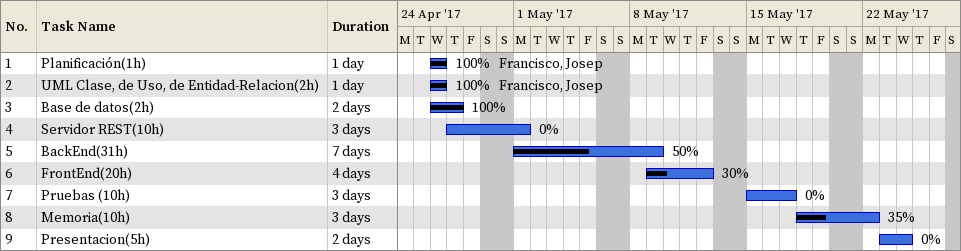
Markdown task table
| ID | Task | Duration | Start | Finish | Resources | % complete |
|---|---|---|---|---|---|---|
| 1 | Planificación(1h) | 1d | 2017-04-26 | 2017-04-26 | Francisco, Josep | 100 |
| 2 | UML Clase, de Uso, de Entidad-Relacion(2h) | 1d | 2017-04-26 | 2017-04-26 | Francisco, Josep | 100 |
| 3 | Base de datos(2h) | 2d | 2017-04-26 | 2017-04-27 |  | 100 |
| 4 | Servidor REST(10h) | 3d | 2017-04-27 | 2017-05-01 |  | 0 |
| 5 | BackEnd(31h) | 7d | 2017-05-01 | 2017-05-09 |  | 50 |
| 6 | FrontEnd(20h) | 4d | 2017-05-09 | 2017-05-12 |  | 30 |
| 7 | Pruebas (10h) | 3d | 2017-05-15 | 2017-05-17 |  | 0 |
| 8 | Memoria(10h) | 3d | 2017-05-18 | 2017-05-22 |  | 35 |
| 9 | Presentacion(5h) | 2d | 2017-05-23 | 2017-05-24 |  | 0 |
